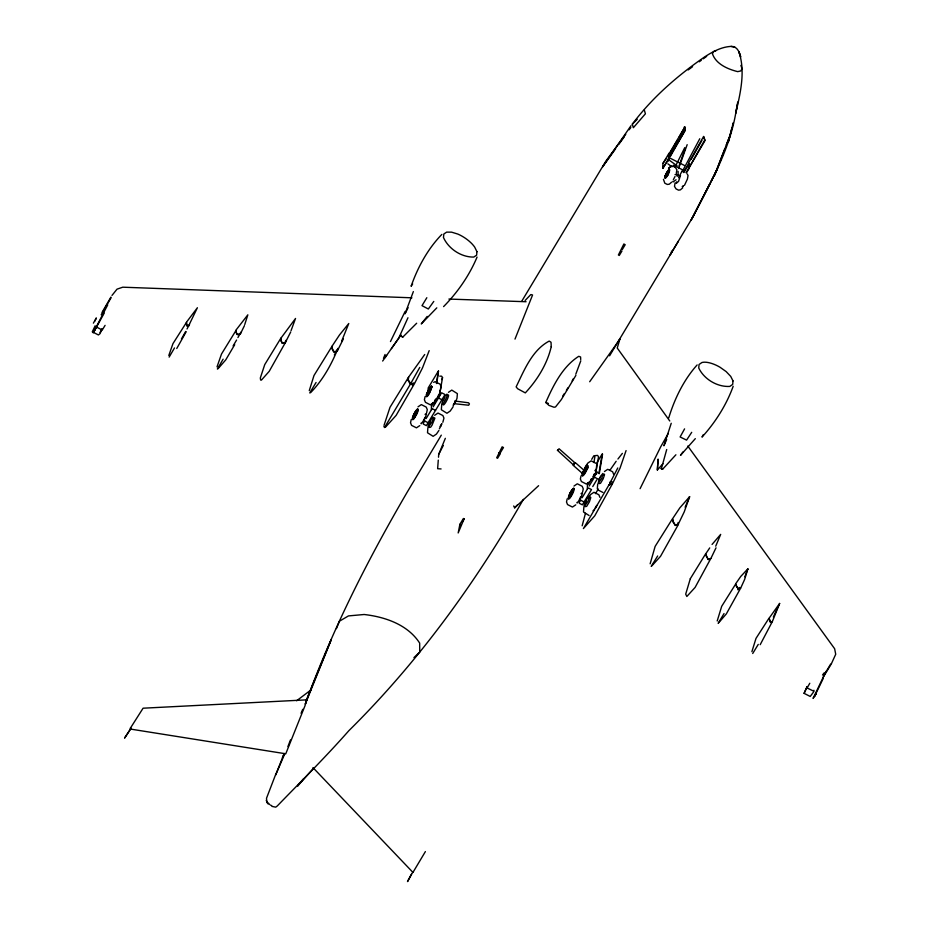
<?xml version="1.0" encoding="UTF-8"?>
<svg xmlns="http://www.w3.org/2000/svg" width="928" height="928" viewBox="0 0 928 928"><rect width="100%" height="100%" fill="white"/><g stroke="black" fill="none" stroke-linecap="round" stroke-linejoin="round"><path stroke-width="1.39" d="M402.74 337.154L401.267 336.087L402.74 337.154L416.672 323.234M431.729 403.808L431.717 405.072L432.842 403.193L435.29 403.054M432.645 404.828L436.206 398.495M587.702 484.288L587.714 483.024M588.63 484.033L591.472 478.894M666.71 449.512L661.328 468.86L662.604 469.243L675.897 454.778M662.604 469.243L660.98 468.304M662.87 168.188L668.926 158.108L668.96 153.364L669.366 158.328L662.87 168.188L662.928 163.421L668.96 153.364M678.078 175.056L678.113 171.367M686.024 172.643L688.715 168.165L688.762 163.421L689.156 168.386L686.465 172.863M689.62 496.689L679.806 507.906L672.73 518.508L673.113 521.432L675.329 525.155L678.403 523.937L684.226 511.896L689.62 496.689L685.108 507.233M747.887 568.841L740.753 576.45L735.765 583.654L736.182 585.939L738.224 588.804L740.718 588.039L744.581 579.559L747.887 568.841L744.824 576.798M428.156 390.7L428.179 387.974L437.761 372.024M431.392 409.573L431.45 405.188L432.703 403.1M587.378 488.778L587.436 484.404M663.311 168.42L663.346 166.031M644.334 110.107L645.412 113.784L633.337 127.728L632.293 124.19C652.198 97.614 677.289 75.852 704.445 57.037C712.518 51.794 721.253 46.91 731.078 46.4C736.971 46.029 739.57 52.13 740.695 56.886L738.874 51.817C745.706 71.526 740.277 93.531 735.742 113.239C729.072 151.589 708.934 185.797 691.232 219.866L710.001 183.303M657.36 470.009L658.08 459.29L657.36 470.009L662.928 463.745M438.283 460.102L437.633 468.71L441.09 468.942M438.503 457.226L438.712 454.36L445.336 438.329M663.439 179.324L664.808 183.187L667.29 184.44L669.216 184.231L671.617 182.166M266.87 802.662L266.522 798.231L275.906 773.836M310.567 392.683C322.596 380.422 331.412 364.669 337.734 348.928L334.358 354.983M436.38 383.368L438.503 370.794L436.763 383.554M598.908 473.477L602.202 453.92L597.04 462.515M599.279 473.674L602.574 454.117M439.35 396.047L442.54 377.568L441.554 376.153L439.756 376.153M595.335 475.264L598.525 456.773L597.562 455.381L593.839 455.787L591.704 459.337M341.713 340.936L348.777 323.501L339.509 334.938L332.491 345.529L332.062 348.046L333.894 351.758L337.351 350.9L337.78 348.406M593.885 462.515L594.871 456.82M285.337 342.641L282.158 343.174L280.627 340.054L280.917 338.094L264.735 364.623L260.327 377.963L260.629 380.028L261.394 380.132L269.213 371.328L285.337 342.641L285.685 340.68M737.737 101.999L735.742 113.239L737.458 104.354M567.182 498.858L566.509 501.99L567.53 504.565L572.437 507.059L575.754 504.844M582.575 492.026L583.26 488.882L582.204 486.295L577.297 483.801L574.003 486.04M675.085 182.816L674.494 186.412L676.036 188.883L678.519 190.147L680.398 189.869L682.753 187.827M291.056 330.635L295.533 318.455L281.196 337.815L280.743 339.926L282.298 343.128L285.383 342.467L285.836 340.356M411.208 419.63L410.536 422.75L411.58 425.372L416.452 427.843L419.769 425.627M440.394 389.83L441.067 386.709L440.046 384.134L435.162 381.663L433.654 382.348M441.693 405.072L441.334 409.758L446.948 413.25L450.219 411.046L453.026 406.94M426.602 412.809L427.286 409.642L426.219 407.09L421.335 404.608L418.018 406.835M429.583 422.82L429.583 423.493L430.685 420.767M581.056 475.832L580.36 478.999L581.404 481.528L586.287 483.998L589.582 481.806M582.424 493.325L581.032 497.536L577.309 502.93A5.626 1.056 -63.1 0 1 576.949 502.431M597.678 484.277L597.307 488.928M425.082 396.604L424.398 399.759L425.453 402.323L430.325 404.805L433.596 402.601M427.866 428.086L427.506 432.773L433.132 436.322L436.427 434.084L438.909 430.476M583.851 507.303L583.492 511.989L589.083 515.516M596.356 469.069L596.716 464.383M676.28 173.42L676.883 169.801L675.329 167.353L672.846 166.089L670.979 166.332L668.589 168.351L670.979 166.332M438.816 395.154L438.538 394.748M443.41 399.806L443.387 400.49L444.779 397.532M669.39 171.506L669.726 169.998A4.849 0.905 -63.1 0 0 666.234 174.186L665.04 177.805A4.849 0.905 -63.1 0 0 668.531 173.606M459.894 524.32L458.177 532.95L464.104 518.868L463.385 518.497L459.894 524.32L460.613 524.68M413.088 871.659L407.508 881.6L411.348 874.304M240.746 332.247L240.236 334.231L237.278 334.602L235.712 331.806L236.095 330.298L221.514 353.997L217.024 366.85M733.178 386.303C726.415 404.944 715.349 422.414 701.997 437.1L703.343 434.606M729.976 135.558L731.948 127.936M732.61 125.396L733.271 122.867L728.178 142.367L729.617 136.915M582.169 525.782L585.452 513.3M804.089 693.344L807.128 686.627L804.089 693.344L810.214 696.452L813.647 691.905M580.789 360.818L575.812 374.17M668.705 418.029C674.552 398.843 683.704 379.923 697.125 364.948M650.145 563.795L655.133 546.395L672.394 518.891L672.904 521.756L675.271 525.457L678.403 524.424L678.078 522.499M589.674 381.744L619.823 339.3L617.236 348.035L669.772 420.976M477.05 257.102C469.382 275.43 457.562 292.448 443.584 306.611M717.205 620.971L721.694 606.309L735.614 584.13L738.131 588.978L740.602 588.224L726.346 613.884L718.585 622.885M751.889 651.665L756.007 638.371L768.86 618.419L770.623 622.12L772.351 621.563L760.206 644.67M309.268 390.618L313.989 375.515L332.212 345.97L331.83 348.406L333.72 351.99L337.363 351.341M671.234 423.272L663.914 445.811L666.675 439.536M384.122 425.094L390.004 407.299L408.506 377.29L407.937 380.074L410.338 384.238L384.517 427.564L383.867 426.207M626.075 450.59L620.043 468.118L612.619 483.418L609.186 484.52M168.803 355.482L172.968 343.615L186.458 322.445L186.145 323.837L187.282 325.844L189.196 325.484L189.498 324.174L187.027 328.988M679.052 165.996L685.015 149.002M678.6 168.49L687.172 144.664M441.786 379.598L442.54 377.568M244.748 324.533L247.846 314.824L236.246 329.765L235.77 331.586L237.371 334.428L240.294 334.092L244.424 325.682M413.354 291.589L405.037 313.803L408.111 307.667M498.58 452.771L499.89 453.502L503.475 447.54L502.152 446.809L496.689 457.794L497.57 458.293L500.262 453.792M287.9 746.611L290.464 739.929M429.177 350.633L422.472 367.952L414.735 383.136L410.64 383.693L408.239 379.622L408.68 377.023L424.711 354.508M442.842 422.298L443.944 418.099L442.9 415.558L437.993 413.064L434.664 415.28M724.733 149.014L714.247 175.937L717.124 169.43L711.3 180.786M726.299 144.977L729.443 136.903L716.718 170.079L717.808 167.62M514.994 339.103L532.568 294.988L530.839 294.536L525.109 300.498M284.212 753.49L275.651 774.926L284.745 753.884M575.87 375.399L561.301 399.632L555.524 406.951L554.004 407.241L548.947 405.397L545.768 402.485C553.32 385.398 562.53 366.676 578.759 356.306L580.58 356.978L580.719 359.542M779.636 603.444L772.444 621.331L770.426 622.468L769.161 618.129L779.636 603.444L773.36 616.992M443.213 399.574L441.832 403.784A5.684 1.067 -63.1 0 0 444.547 401.453A5.684 1.067 -63.1 0 0 447.273 394.702A5.684 1.067 -63.1 0 0 444.57 396.998M440.208 426.567L440.696 425.36M440.707 426.312L441.693 423.864M441.821 423.725L439.373 428.817M455.59 400.734L453.154 405.919M455.091 403.065L457.017 398.274L457.376 393.634L451.785 390.096L448.468 392.324M572.356 493.162L573.388 488.511L571.056 491.306A5.522 1.032 -63.1 0 0 568.365 497.953A5.522 1.032 -63.1 0 0 571.022 495.68L573.875 488.778A5.893 1.102 -63.1 0 0 569.641 493.847L568.586 498.719L571.022 495.796M585.719 501.248L585.417 502.628L586.519 499.902M609.951 482.746L610.438 481.539M282.448 757.782L284.072 753.768M599.221 478.767L598.177 483.476L601.878 478.14L602.898 473.442L600.567 476.215M306.182 700.501L331.122 639.949L305.254 704.19C331.888 630.182 367.662 559.955 407.23 492.118L441.299 435.151M383.473 358.324L385.085 354.45M390.468 341.562L405.118 311.437M301.066 713.307L302.725 709.317M715.732 546.163L720.685 534.377L712.054 544.446M336.423 628.604L339.451 621.203L348.464 615.914L364.159 614.498C385.085 616.888 407.763 624.602 419.665 643.092L419.746 652.117L413.934 657.592M407.96 317.736L398.588 338.442L382.649 361.038M826.024 671.396L813.067 698.436L816.385 693.309L814.529 696.406L823.229 678.426M93.392 323.141L96.361 317.933L94.83 321.146M716.01 547.81L710.906 558.401L708.261 559.468L706.266 556.232L705.848 553.668L709.723 547.903M189.614 323.791L197.397 307.736L186.598 322.039L187.085 326.192L189.324 325.392M425.384 851.591L412.948 872.424L312.968 767.607M675.097 166.994L684.748 147.633M682.277 171.529L699.782 138.736M337.351 350.9L343.372 338.94M717.124 169.43L693.274 216.375L670.19 254.782L671.768 252.103L671.42 251.117M96.152 327.514L93.206 332.827L107.706 304.906M285.383 342.467L290.719 331.969M678.403 524.424L660.527 556.324L651.792 565.918M809.784 683.263L807.116 687.973L813.926 691.279L813.937 690.258M102.126 312.272L110.931 297.088M438.712 454.36L443.282 445.51M609.847 483.256L617.77 467.979M640.088 488.673L660.666 446.89L668.357 433.283M593.99 474.44L593.27 476.609L599.233 479.625L600.613 476.667L599.94 477.468M453.351 404.759L454.001 403.541M585.266 468.35L582.413 475.38L582.772 475.925L583.793 475.043A5.823 1.09 -63.1 0 0 586.624 470.334A5.823 1.09 -63.1 0 0 588.05 465.995L587.691 465.45C580.905 472.004 584.814 475.472 585.371 468.385M612.376 483.906L594.744 515.84L583.399 528.566L608.872 485.066L612.376 483.906L611.946 481.632M438.851 395.351L436.148 399.84L435.151 400.687L434.803 400.177M673.334 179.696L675.027 176.506M684.47 185.356L687.416 179.069L688.042 175.508L687.161 173.896M609.151 485.112L610.531 482.502M679.783 175.322L682.73 169.905L673.403 165.172M572.158 380.909L573.376 378.659M101.187 314.789L111 297.876M130.442 728.155L130.686 729.106L285.766 753.791L305.034 705.674L306.634 699.863L143.086 708.203L130.268 728.352L130.894 728.41M94.517 330.716L104.214 313.107M236.582 340.031L233.09 345.947M237.916 337.595L240.607 332.723M186.122 331.864L176.761 348.499M410.64 383.693L419.758 367.418M669.564 152.992L684.864 127.02L685.177 130.256L670.306 156.507L669.564 152.992L670.306 156.507M669.993 153.213L677.788 139.49M679.203 136.996L684.864 127.02M669.865 156.264L684.748 130.036L684.388 126.765M691.29 159.21L701.904 140.476M689.817 166.414L704.688 140.174L703.586 136.509L688.692 162.725L689.817 166.414L705.129 140.383L703.586 136.509M181.424 338.964L185.704 331.447M684.771 131.115L668.543 158.143M684.574 428.875L680.12 436.972L686.581 440.116L691.708 432.32M742.029 68.753L740.764 70.946L737.679 71.63C727.772 69.171 715.929 64.078 712.414 53.72L713.609 51.516L715.975 50.704M738.015 589.872L739.407 587.47M100.004 332.537L102.277 328.64L99.992 333.709L98.414 334.95L92.278 331.818L95.178 325.751M169.14 357.106L174.51 347.93M217.372 368.996L223.114 359.171M234.714 344.682L225.748 359.867L218.022 368.741M105.096 325.357L102.266 329.997L96.396 327.004M412.368 385.549L413.737 383.276M423.307 423.261L424.722 420.918M426.126 418.563L431.764 409.178M433.167 406.835L441.612 392.788L444.674 394.342M444.674 395.131L426.37 425.616L423.307 424.061M521.826 301.101L606.17 160.648L625.774 134.305M666.722 158.062L662.928 163.421M668.067 155.823L669.401 153.596M667.882 161.333L669.854 158.05L684.47 165.474M622.317 249.481L625.182 244.714L623.871 243.983L618.396 254.968L619.278 255.467L621.98 250.966M462.005 522.36L464.104 518.868M683.391 172.364L688.762 163.421M683.832 172.585L689.202 163.641M523.415 499.345C475.194 583.422 417.867 662.464 348.824 730.73C325.925 756.714 301.345 781.132 277.252 805.991L275.72 807.163L272.032 806.397M609.603 355.795L678.368 241.257M579.292 502.477L580.708 500.122M582.111 497.779L587.749 488.395M589.152 486.052L594.778 476.679M596.194 474.336L597.597 472.004M592.76 486.55L596.797 479.822M824.412 674.47L830.63 664.123M309.755 392.938L316.065 382.487M595.474 493.65L598.316 488.952M718.121 623.314L724.037 613.57M752.712 653.498L758.257 644.403M557.45 450.312L559.097 448.781L575.383 463.2L574.061 463.095L573.086 464.626L557.45 450.312L558.32 450.057M562.728 396.105L564.201 393.762M566.405 390.236L567.878 387.892M651.189 566.347L657.674 555.976M426.834 297.714L422.008 305.648L428.342 309.001L433.782 301.426M619.823 339.3L618.129 341.771M822.695 678.124L831.395 663.752L835.722 654.24L834.632 648.73L687.799 446.055M412.67 283.922L411.104 286.288C417.728 267.31 427.808 248.82 441.867 234.39M609.858 470.334L616.157 461.286M585.371 466.656L587.83 463.095L591.113 460.856L595.996 463.339M631.005 125.698L602.574 166.843L615.566 148.851M678.577 177.724L680.502 175.415L678.542 181.401L676.315 183.303A4.71 0.882 -63.1 0 1 676.628 181.876M588.178 498.081L590.649 494.496L593.978 492.281L598.85 494.752L599.906 497.338M676.93 176.03L677.776 174.824M385.05 357.651L386.64 355.378M391.407 348.568L401 334.962M682.904 451.982L680.514 455.335L695.316 438.642M618.953 144.165L624.034 137.124M111.986 295.429L117.021 289.153L122.774 287.193L411.939 297.807M629.149 129.769L630.831 127.507M822.51 675.027L824.087 672.939M617.932 459.024L622.375 453.374M427.193 316.402L421.254 323.942L436.798 307.852M303.734 778.534L297.586 786.062L313.397 768.43M385.503 427.147L396.128 415.396L414.468 383.635L410.338 384.238M513.694 505.98L514.657 507.825L517.511 504.797M637.234 119.294L632.293 124.19M514.657 507.825L538.6 485.692M593.27 476.609L594.372 473.883M604.453 471.528L607.736 469.301L612.619 471.772L613.675 474.37M603.223 474.95L604.209 474.104L604.557 474.626L603.188 478.79L600.486 483.302L599.152 483.639M580.557 496.874L579.455 499.612L585.417 502.628M589.454 497.93L590.44 497.083L590.788 497.617L589.419 501.781L586.682 506.34L585.348 506.665M593.015 510.783L593.99 509.948M296.612 700.779L311.286 689.701M688.17 69.936L692.578 66.688M699.225 61.793L701.266 60.308M703.296 58.812L706.649 56.353M676.071 179.765L673.102 181.911L672.823 181.412M675.027 174.638L677.022 174.592L678.066 176.181M448.897 299.06L526.072 301.739M573.086 464.626L574.409 464.731M454.094 403.668L468.675 405.234L469.417 403.912L468.512 402.787L454.964 401.035M731.078 46.4L734.802 47.166M435.534 410.373L432.46 408.807M545.768 402.485L548.425 403.46M270.64 805.202L271.695 805.655M443.387 400.49L437.436 397.462L439.849 392.869L439.872 390.653M598.026 489.972L602.898 492.443M429.583 423.493L423.62 420.465L425.024 417.472M669.796 160.556L677.115 165.845M667.847 163.815L672.011 166.831M588.445 488.024L591.507 489.578L582.355 504.832L579.281 503.278M575.905 463.142L584.338 470.566M573.086 465.218L582.575 473.57M269.688 804.634L268.378 803.068M412.577 419.166L412.948 419.688L413.969 418.818L416.8 414.097A5.893 1.102 -63.1 0 0 417.878 409.202L416.834 410.106A5.823 1.09 -63.1 0 0 412.972 417.38M429.351 427.483L430.696 427.147L432.065 425.152L434.826 418.377A5.684 1.067 -63.1 0 0 433.469 418.725M664.831 177.399L667.035 175.52A4.57 0.858 -63.1 0 0 669.239 170.056L667.058 171.912A4.57 0.858 -63.1 0 0 664.831 177.422M266.243 800.4L268.111 804.008M740.892 65.378L741.658 67.628M689.527 164.175L690.258 166.634M683.147 186.087A4.802 0.905 -63.1 0 1 682.3 186.806M683.217 185.89A4.57 0.858 -63.1 0 1 682.405 186.574M586.844 469.487A5 0.94 -63.1 0 1 588.027 467.77M594.871 470.682A5.684 1.067 -63.1 0 1 596.124 471.064A5.684 1.067 -63.1 0 1 593.491 477.085A5.684 1.067 -63.1 0 1 590.776 479.416M585.394 501.781A5.684 1.067 -63.1 0 0 584.35 506.514L588.074 501.12L589.466 496.898A5.684 1.067 -63.1 0 0 586.74 499.229M581.044 493.731A5.626 1.056 -63.1 0 1 582.378 493.383M596.774 505.493A5.893 1.102 -63.1 0 1 595.347 508.15M596.658 505.505A5.522 1.032 -63.1 0 1 595.324 508.022M455.474 400.85A5.522 1.032 -63.1 0 1 454.488 403.286M448.247 394.864A5.684 1.067 -63.1 0 1 445.858 402.126A5.684 1.067 -63.1 0 1 443.143 404.446M420.976 423.191A5.684 1.067 -63.1 0 0 421.324 423.725L425.047 418.331L426.439 414.12A5.684 1.067 -63.1 0 0 425.082 414.468M429.409 422.565A5.626 1.056 -63.1 0 0 428.365 427.298L432.088 421.904L433.48 417.693A5.626 1.056 -63.1 0 0 430.743 420.048M732.992 380.886L732.691 384.412L729.802 386.419C717.321 387.15 704.12 379.274 698.738 368.01L699.062 364.495L701.939 362.512A19.5 8.294 30.6 0 1 720.058 367.268L726.172 371.606L730.73 376.408L732.992 380.886M476.946 251.685L476.609 255.188L473.756 257.068C461.274 257.3 448.56 248.843 443.468 237.51L443.828 234.018L446.646 232.128L451.565 232.151L457.782 234.053A19.488 8.12 33.4 0 1 474.695 247.115L476.946 251.685M666.919 175.264C667.336 178.42 671.06 166.785 666.919 175.264M426.474 394.191L426.451 396.488L430.279 390.955L431.358 386.071L428.933 388.971L426.474 394.191M665.028 176.123L665.016 178.037L667.012 175.647A4.802 0.905 -63.1 0 0 669.366 169.859L668.218 170.137L665.028 176.123M412.774 417.055L412.763 419.236L415.071 416.475A5.522 1.032 -63.1 0 0 417.762 409.851L417.414 409.341L415.106 412.102L412.774 417.055M413.772 415.558C414.236 419.468 418.83 405.246 413.772 415.558M426.636 394.052L426.613 396.233L428.922 393.46A5.522 1.032 -63.1 0 0 431.242 386.396L426.636 394.052M427.622 392.556C428.11 396.407 432.634 382.29 427.622 392.556M572.182 491.214C569.746 499.067 568.052 493.998 572.182 491.214M417.89 409.561L416.452 413.923A5.893 1.102 -63.1 0 1 412.6 419.502L412.241 418.969A5.823 1.09 -63.1 0 1 415.06 411.997A5.823 1.09 -63.1 0 1 417.867 409.573M432.065 386.779L429.246 393.75A5.777 1.079 -63.1 0 1 426.451 396.14A5.777 1.079 -63.1 0 1 429.281 389.145L431.706 386.257L432.065 386.779M582.459 473.408L582.436 475.716L587.296 467.619L587.343 465.288L586.299 466.192A5.765 1.079 -63.1 0 0 582.459 473.396M551.232 346.701C547.23 364.031 537.289 380.004 525.306 392.892L517.65 388.739L516.142 386.872C524.146 370.376 532.127 350.1 549.214 341.075L551.035 342.27L551.232 346.701M690.316 578.712L685.699 594.117L686.836 596.484L695.107 587.424L710.79 558.528L708.296 559.607L705.582 553.935L690.316 578.712M571.416 491.353L569.989 494.021A5.893 1.102 -63.1 0 0 568.887 498.962A5.893 1.102 -63.1 0 0 572.762 493.371A5.893 1.102 -63.1 0 0 573.864 488.406L571.416 491.353M130.976 728.364L124.688 737.922L130.976 728.364M583.55 474.591A5.522 1.032 -63.1 0 0 587.552 466.053A5.522 1.032 -63.1 0 0 583.561 470.856A5.522 1.032 -63.1 0 0 583.55 474.591"/></g></svg>
